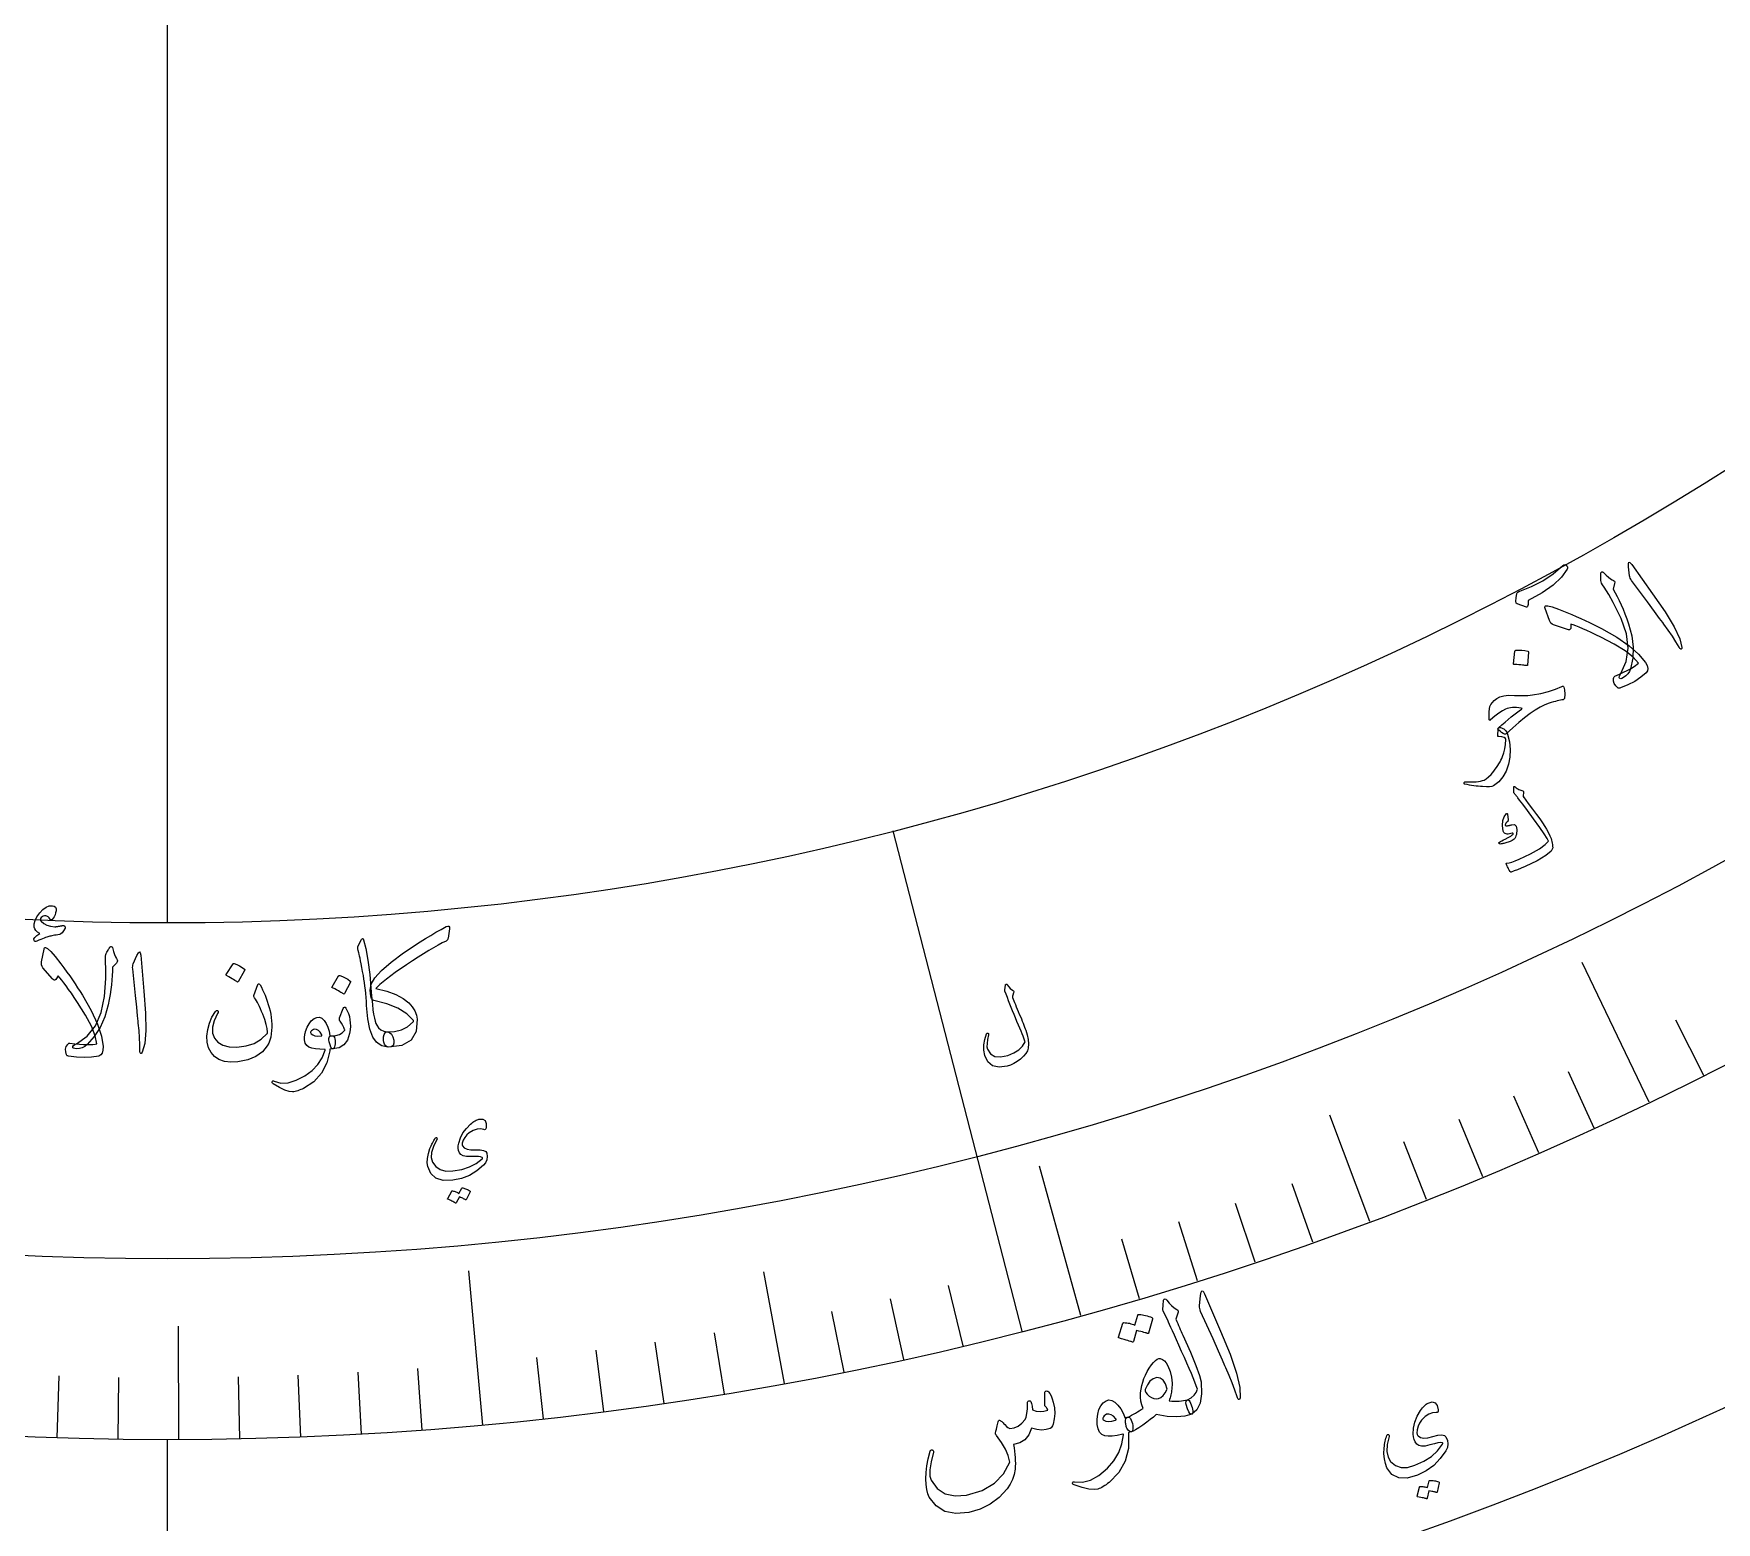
# Model space of a CAD drawing. Header units: millimetres. Extents: x -88 to 88, y -88 to 103.
# Drawn here: x -2.74 to 31.66, y -71.65 to -41.23 of the extents above; entities that cross this region are included whole.
import ezdxf

# ---------------------------------------------------------------- set-up
doc = ezdxf.new("R2010")
doc.units = ezdxf.units.MM
for name, color, linetype in [('CUT_OUTER', 1, 'Continuous'), ('ENGRAVE', 7, 'Continuous'), ('ENGRAVE_FINE', 8, 'Continuous'), ('TEXT', 5, 'Continuous')]:
    doc.layers.add(name, color=color, linetype=linetype)

msp = doc.modelspace()

# ---------------------------------------------------------------- linework, layer by layer
at = {"layer": 'CUT_OUTER'}
msp.add_arc((0, -0.0002), 87.9998, 179.223718, 0.304605, dxfattribs=at)
at = {"layer": 'ENGRAVE'}
for points in [[(0, -59.4), (0, 59.4)], [(17.4694, -67.7438), (14.8325, -57.5183)], [(30.2892, -63.0632), (28.9176, -60.2075)], [(24.5794, -65.5), (23.7632, -63.3249)], [(18.6708, -67.4226), (17.8253, -64.3695)], [(6.4491, -69.6621), (6.1571, -66.5076)], [(12.6109, -68.814), (12.1922, -66.5289)], [(0.2355, -69.9596), (0.2277, -67.6364)], [(0, -79.64), (0, -69.96)]]:
    msp.add_lwpolyline(points, dxfattribs=at)
for radius in [86.24, 86.24, 83.93, 79.64, 79.64, 76.252, 69.96, 69.96, 66.264, 59.4, 59.4]:
    msp.add_circle((0, 0), radius, dxfattribs=at)
at = {"layer": 'ENGRAVE_FINE'}
for points in [[(31.4033, -62.5159), (30.8345, -61.3835)], [(29.1654, -63.5907), (28.6371, -62.4389)], [(28.0322, -64.0984), (27.5244, -62.9373)], [(26.8898, -64.5859), (26.4028, -63.416)], [(25.7388, -65.0532), (25.2726, -63.8749)], [(23.4121, -65.9263), (22.9881, -64.7321)], [(22.2372, -66.3318), (21.8344, -65.1303)], [(21.0551, -66.7164), (20.6737, -65.508)], [(19.8662, -67.0801), (19.5063, -65.865)], [(16.2623, -68.0437), (15.9677, -66.8112)], [(13.8327, -68.5789), (13.5821, -67.3367)], [(15.0499, -68.322), (14.7773, -67.0845)], [(10.1556, -69.219), (9.9717, -67.9652)], [(11.3851, -69.0274), (11.1789, -67.7771)], [(7.6872, -69.5364), (7.548, -68.2769)], [(8.9229, -69.3886), (8.7612, -68.1318)], [(-2.2531, -69.9237), (-2.2123, -68.6572)], [(-1.009, -69.9527), (-0.9907, -68.6857)], [(1.4799, -69.9443), (1.4531, -68.6774)], [(2.7239, -69.907), (2.6746, -68.6407)], [(3.967, -69.8474), (3.8952, -68.5823)], [(5.2089, -69.7658), (5.1145, -68.5021)]]:
    msp.add_lwpolyline(points, dxfattribs=at)
at = {"layer": 'TEXT'}
for points in [[(28.5219, -52.0961), (28.5415, -52.0826), (28.5608, -52.0773), (28.5797, -52.0803), (28.5982, -52.0916), (28.6128, -52.1081), (28.6198, -52.1265), (28.6194, -52.147), (28.6113, -52.1694), (28.4967, -52.3346), (28.3254, -52.4972), (28.0974, -52.6565), (27.8125, -52.8119), (27.8135, -52.8417), (27.8131, -52.8689), (27.8113, -52.8934), (27.8081, -52.9153), (27.8037, -52.9311), (27.7971, -52.9413), (27.7885, -52.9458), (27.7777, -52.9447), (27.5909, -52.881), (27.5707, -52.863), (27.5625, -52.8219), (27.5662, -52.7577), (27.5818, -52.6705), (27.5897, -52.6538), (27.6028, -52.6393), (27.6212, -52.6271), (27.6449, -52.6172), (27.8851, -52.5238), (28.1116, -52.4057), (28.3239, -52.2631), (28.5219, -52.0961)], [(29.9047, -54.2033), (29.8824, -54.2604), (29.8513, -54.3101), (29.8113, -54.3523), (29.7624, -54.3869), (29.7315, -54.4017), (29.7074, -54.4085), (29.6901, -54.4073), (29.6796, -54.3982), (29.6755, -54.3813), (29.6789, -54.3595), (29.6899, -54.3327), (29.7085, -54.3009), (29.8202, -54.0548), (29.858, -53.7854), (29.8221, -53.493), (29.7131, -53.1778), (29.6358, -53.0112), (29.5519, -52.8487), (29.4615, -52.6903), (29.3645, -52.536), (29.3364, -52.4913), (29.3164, -52.4545), (29.3046, -52.4254), (29.3009, -52.4043), (29.301, -52.3735), (29.3009, -52.3462), (29.3007, -52.3224), (29.3003, -52.3021), (29.3, -52.2852), (29.2999, -52.2716), (29.3, -52.2613), (29.3002, -52.2543), (29.3028, -52.2441), (29.3067, -52.2362), (29.3118, -52.2305), (29.3182, -52.2271), (29.3279, -52.2258), (29.3362, -52.2265), (29.3431, -52.2292), (29.3487, -52.234), (29.4063, -52.292), (29.4565, -52.3366), (29.4992, -52.368), (29.5344, -52.386), (29.5604, -52.3983), (29.5768, -52.4151), (29.5836, -52.4365), (29.5808, -52.4624), (29.552, -52.5779), (29.5948, -52.6513), (29.6366, -52.7291), (29.6771, -52.8111), (29.7164, -52.8975), (29.7548, -52.9882), (29.7925, -53.0833), (29.8295, -53.183), (29.8657, -53.2871), (29.9308, -53.5309), (29.9592, -53.7649), (29.9505, -53.9891), (29.9047, -54.2033)], [(29.8651, -52.1191), (29.8618, -52.0575), (29.8716, -52.0295), (29.8944, -52.0353), (29.9303, -52.0748), (30.3529, -52.6742), (30.6119, -53.0422), (30.7988, -53.3478), (30.9131, -53.5911), (30.9545, -53.7724), (30.9531, -53.7899), (30.9494, -53.8011), (30.9432, -53.8059), (30.9348, -53.8044), (30.9258, -53.7994), (30.9169, -53.7914), (30.908, -53.7804), (30.8991, -53.7664), (30.8348, -53.6545), (30.7613, -53.5388), (30.6789, -53.4192), (30.5874, -53.2958), (30.5642, -53.2632), (30.5004, -53.1756), (30.3963, -53.033), (30.2518, -52.8354), (29.9278, -52.3992), (29.9123, -52.375), (29.9005, -52.3513), (29.8923, -52.3281), (29.8877, -52.3054)], [(29.5857, -54.3577), (29.6805, -54.3162), (29.7654, -54.2769), (29.8404, -54.2397), (29.9054, -54.2046), (29.9607, -54.1718), (30.0067, -54.1413), (30.0432, -54.1133), (30.0704, -54.0877), (29.9595, -53.9656), (29.7938, -53.8372), (29.5737, -53.7021), (29.2996, -53.5597), (29.1953, -53.5091), (29.0989, -53.4633), (29.0104, -53.4223), (28.9296, -53.3861), (28.8567, -53.3549), (28.7917, -53.3289), (28.7347, -53.3082), (28.6855, -53.2926), (28.6834, -53.3817), (28.6714, -53.3988), (28.656, -53.4083), (28.6375, -53.4102), (28.6157, -53.4046), (28.3335, -53.3052), (28.3047, -53.2907), (28.2808, -53.2715), (28.2619, -53.2476), (28.248, -53.219), (28.1623, -52.9708), (28.1571, -52.9529), (28.156, -52.9388), (28.1589, -52.9283), (28.1658, -52.9217), (28.213, -52.9183), (28.3021, -52.9394), (28.4333, -52.9847), (28.6068, -53.054), (28.7036, -53.0944), (28.7981, -53.1349), (28.89, -53.1756), (28.9796, -53.2165), (29.0667, -53.2575), (29.1514, -53.2988), (29.2337, -53.3404), (29.3134, -53.3821), (29.6238, -53.561), (29.8771, -53.7355), (30.0729, -53.9065), (30.2106, -54.0743), (30.2452, -54.1406), (30.2598, -54.1979), (30.2544, -54.2464), (30.2288, -54.286), (30.117, -54.3801), (29.9914, -54.4635), (29.8522, -54.5361), (29.6993, -54.5979), (29.6849, -54.6029), (29.6723, -54.6049), (29.6614, -54.6038), (29.6523, -54.5997), (29.6059, -54.5547), (29.5753, -54.5067), (29.5606, -54.4555), (29.5616, -54.4013), (29.5652, -54.3835), (29.5704, -54.3703), (29.5772, -54.3617), (29.5857, -54.3577)], [(27.5447, -53.8443), (27.5463, -53.8393), (27.5498, -53.8349), (27.5554, -53.8313), (27.5629, -53.8283), (27.6243, -53.8232), (27.6851, -53.8241), (27.7455, -53.8312), (27.8053, -53.8444), (27.8121, -53.8475), (27.8167, -53.8519), (27.8189, -53.8575), (27.8189, -53.8642), (27.7996, -54.1289), (27.7975, -54.1361), (27.7922, -54.1403), (27.7837, -54.1415), (27.772, -54.1397), (27.7619, -54.1382), (27.7462, -54.1362), (27.7249, -54.1338), (27.6979, -54.1308), (27.665, -54.1275), (27.6259, -54.1241), (27.5804, -54.1205), (27.5288, -54.1167), (27.5215, -54.1154), (27.5169, -54.1128), (27.5148, -54.1088), (27.5154, -54.1034)], [(28.5441, -54.579), (28.55, -54.6076), (28.5548, -54.6365), (28.5584, -54.6655), (28.5608, -54.6947), (28.5618, -54.7241), (28.561, -54.7534), (28.5587, -54.7828), (28.5546, -54.8123), (28.552, -54.8218), (28.5465, -54.8291), (28.5381, -54.8341), (28.5268, -54.8368), (28.5019, -54.8411), (28.4738, -54.8467), (28.4425, -54.8535), (28.4081, -54.8615), (28.3707, -54.871), (28.3304, -54.8823), (28.2873, -54.8955), (28.2414, -54.9106), (28.1533, -54.9441), (28.0593, -54.9905), (27.9594, -55.0497), (27.8536, -55.1217), (27.7416, -55.2063), (27.6229, -55.3035), (27.4975, -55.4131), (27.3652, -55.5353), (27.3516, -55.5434), (27.3313, -55.5412), (27.3042, -55.5286), (27.2704, -55.5055), (27.2394, -55.4807), (27.2169, -55.4612), (27.2029, -55.4471), (27.1974, -55.4384), (27.1975, -55.4309), (27.1989, -55.4244), (27.2016, -55.419), (27.2056, -55.4145), (27.276, -55.3528), (27.343, -55.2949), (27.4065, -55.2408), (27.4668, -55.1906), (27.5238, -55.1446), (27.5779, -55.1031), (27.629, -55.0662), (27.6771, -55.0337), (27.6863, -55.0262), (27.6884, -55.0197), (27.6836, -55.0142), (27.6717, -55.0098), (27.6236, -55.0026), (27.5778, -54.9981), (27.5346, -54.9964), (27.4937, -54.9973), (27.4551, -55.0011), (27.4186, -55.0078), (27.3842, -55.0173), (27.3518, -55.0298), (27.2865, -55.064), (27.2133, -55.1125), (27.1321, -55.1752), (27.0428, -55.252), (27.04, -55.2558), (27.0368, -55.2582), (27.0333, -55.2591), (27.0294, -55.2585), (27.0259, -55.2567), (27.0231, -55.2541), (27.0213, -55.2507), (27.0202, -55.2464), (27.0146, -55.1579), (27.0148, -55.0831), (27.0208, -55.0221), (27.0327, -54.9747), (27.053, -54.9353), (27.0829, -54.8952), (27.1223, -54.8545), (27.1713, -54.8132), (27.2343, -54.778), (27.3157, -54.7556), (27.4155, -54.7459), (27.5338, -54.7488), (27.6217, -54.7532), (27.7124, -54.7531), (27.8059, -54.7484), (27.9023, -54.7393), (28.075, -54.7111), (28.2324, -54.673), (28.3745, -54.6252), (28.5012, -54.5678), (28.5178, -54.5612), (28.5305, -54.5609), (28.5392, -54.5668), (28.5441, -54.579)], [(27.1988, -55.4344), (27.2028, -55.4198), (27.212, -55.4105), (27.2263, -55.4066), (27.2458, -55.408), (27.2706, -55.4139), (27.2941, -55.4233), (27.3165, -55.4361), (27.3377, -55.4525), (27.3563, -55.4705), (27.3719, -55.4913), (27.3847, -55.5147), (27.3946, -55.5407), (27.4322, -55.701), (27.4482, -55.8573), (27.4427, -56.0097), (27.4155, -56.158), (27.3675, -56.2952), (27.2997, -56.414), (27.2121, -56.5144), (27.1049, -56.5962), (27.0734, -56.6082), (27.0255, -56.6152), (26.9614, -56.6171), (26.881, -56.6138), (26.8376, -56.6107), (26.7936, -56.6066), (26.7492, -56.6014), (26.7044, -56.5952), (26.6592, -56.5883), (26.6139, -56.581), (26.5685, -56.5733), (26.5229, -56.5653), (26.5136, -56.5624), (26.5073, -56.557), (26.5039, -56.5489), (26.5035, -56.5382), (26.5059, -56.5278), (26.5111, -56.5206), (26.5191, -56.5167), (26.5298, -56.5159), (26.5911, -56.5182), (26.6485, -56.5186), (26.7019, -56.517), (26.7513, -56.5137), (26.7971, -56.5083), (26.8395, -56.5007), (26.8786, -56.491), (26.9144, -56.4791), (26.956, -56.4549), (27.0028, -56.4163), (27.0548, -56.363), (27.1119, -56.2953), (27.1414, -56.2576), (27.1689, -56.2202), (27.1944, -56.1831), (27.218, -56.1463), (27.2395, -56.1097), (27.2589, -56.0731), (27.2761, -56.0364), (27.2912, -55.9997), (27.3176, -55.9226), (27.3378, -55.8393), (27.352, -55.7498), (27.3601, -55.6541), (27.3515, -55.6286), (27.324, -55.6096), (27.2774, -55.5969), (27.2119, -55.5906), (27.2032, -55.5895), (27.1972, -55.5862), (27.194, -55.5808), (27.1934, -55.5732)], [(27.549, -56.6214), (27.5682, -56.6357), (27.5873, -56.6489), (27.6064, -56.6608), (27.6255, -56.6714), (27.6446, -56.6809), (27.6639, -56.6889), (27.6834, -56.6957), (27.703, -56.7011), (27.7116, -56.7053), (27.7172, -56.7124), (27.7199, -56.7223), (27.7196, -56.735), (27.7141, -56.804), (27.7138, -56.8113), (27.714, -56.8173), (27.7147, -56.822), (27.7157, -56.8253), (27.8154, -56.956), (27.9046, -57.0745), (27.9833, -57.1808), (28.0515, -57.2749), (28.109, -57.3569), (28.1556, -57.4267), (28.1913, -57.4842), (28.216, -57.5296), (28.2589, -57.617), (28.2709, -57.6455), (28.2817, -57.6747), (28.2911, -57.7047), (28.2993, -57.7355), (28.306, -57.7671), (28.3113, -57.7996), (28.315, -57.833), (28.3172, -57.8673), (28.2838, -57.9359), (28.1786, -58.0227), (28.0013, -58.1271), (27.7517, -58.2484), (27.6721, -58.283), (27.5975, -58.3128), (27.5279, -58.338), (27.4634, -58.3586), (27.4567, -58.3588), (27.4511, -58.3572), (27.4466, -58.3537), (27.4431, -58.3484), (27.4285, -58.3216), (27.4154, -58.2971), (27.4038, -58.275), (27.3938, -58.2552), (27.3851, -58.2374), (27.3777, -58.2216), (27.3716, -58.2076), (27.3668, -58.1954), (27.3644, -58.1884), (27.3651, -58.1836), (27.3686, -58.1809), (27.3751, -58.1805), (27.4232, -58.1733), (27.4819, -58.157), (27.5512, -58.1316), (27.6309, -58.0969), (27.8651, -57.9847), (28.0427, -57.8854), (28.1638, -57.7994), (28.2286, -57.727), (28.2019, -57.6727), (28.1426, -57.5794), (28.0507, -57.4469), (27.9264, -57.2753), (27.8007, -57.104), (27.7051, -56.9747), (27.6396, -56.8874), (27.6041, -56.8421), (27.594, -56.8299), (27.5845, -56.8184), (27.5757, -56.8078), (27.5675, -56.798), (27.5601, -56.789), (27.5534, -56.7811), (27.5474, -56.7742), (27.5422, -56.7683), (27.532, -56.7549), (27.5246, -56.7409), (27.5203, -56.7263), (27.5189, -56.7112), (27.5192, -56.627), (27.5197, -56.6211), (27.5212, -56.6167), (27.5237, -56.6137), (27.5272, -56.6121), (27.5325, -56.6125), (27.5379, -56.6141), (27.5434, -56.6171), (27.549, -56.6214)], [(27.3745, -57.1646), (27.378, -57.1634), (27.3815, -57.1634), (27.385, -57.1645), (27.3885, -57.1667), (27.3905, -57.1692), (27.3922, -57.1721), (27.3935, -57.1754), (27.3945, -57.1792), (27.4028, -57.292), (27.4028, -57.3038), (27.4016, -57.3135), (27.3991, -57.3211), (27.3953, -57.3265), (27.376, -57.3435), (27.361, -57.361), (27.3503, -57.3789), (27.3439, -57.3972), (27.3446, -57.4049), (27.3512, -57.4102), (27.3639, -57.4133), (27.3825, -57.414), (27.3941, -57.4127), (27.4059, -57.4111), (27.418, -57.4091), (27.4303, -57.4066), (27.4429, -57.4038), (27.456, -57.4004), (27.4695, -57.3965), (27.4835, -57.3922), (27.5376, -57.3895), (27.5707, -57.4214), (27.5827, -57.488), (27.5734, -57.5893), (27.5652, -57.622), (27.555, -57.6493), (27.5427, -57.6713), (27.5285, -57.6878), (27.5106, -57.7015), (27.4839, -57.7163), (27.4484, -57.7322), (27.4042, -57.7492), (27.3814, -57.7574), (27.3593, -57.7644), (27.3381, -57.7702), (27.3177, -57.7748), (27.2982, -57.7785), (27.2799, -57.7816), (27.2627, -57.7843), (27.2466, -57.7864), (27.2357, -57.7856), (27.2269, -57.783), (27.2203, -57.7786), (27.2159, -57.7723), (27.2137, -57.7647), (27.2146, -57.758), (27.2188, -57.7524), (27.2261, -57.7477), (27.2503, -57.7342), (27.2779, -57.7194), (27.3089, -57.7032), (27.3434, -57.6857), (27.4077, -57.6528), (27.4567, -57.6247), (27.4904, -57.6013), (27.5089, -57.5827), (27.5108, -57.5792), (27.511, -57.5756), (27.5096, -57.572), (27.5065, -57.5684), (27.5037, -57.5666), (27.4997, -57.5656), (27.4944, -57.5655), (27.488, -57.5663), (27.4302, -57.5784), (27.4056, -57.5824), (27.3833, -57.5831), (27.3632, -57.5806), (27.3454, -57.5747), (27.3285, -57.566), (27.3157, -57.5547), (27.3069, -57.541), (27.3021, -57.5249), (27.2864, -57.4081), (27.2932, -57.3091), (27.3226, -57.2279), (27.3745, -57.1646)], [(-2.2002, -59.6353), (-2.2381, -59.6412), (-2.2733, -59.6468), (-2.3058, -59.6521), (-2.3356, -59.657), (-2.3625, -59.662), (-2.3863, -59.667), (-2.407, -59.6721), (-2.4247, -59.6774), (-2.4427, -59.6834), (-2.4644, -59.691), (-2.4898, -59.7001), (-2.5188, -59.7107), (-2.5516, -59.7231), (-2.5881, -59.7372), (-2.6283, -59.7533), (-2.6723, -59.7712), (-2.6901, -59.7764), (-2.7051, -59.7757), (-2.7173, -59.7692), (-2.7268, -59.7568), (-2.7314, -59.7273), (-2.713, -59.694), (-2.6717, -59.6569), (-2.6074, -59.6159), (-2.6539, -59.5859), (-2.6886, -59.5542), (-2.7116, -59.5207), (-2.723, -59.4855), (-2.7226, -59.42), (-2.7039, -59.3498), (-2.667, -59.2749), (-2.612, -59.1951), (-2.5477, -59.1242), (-2.4827, -59.0761), (-2.417, -59.0507), (-2.3504, -59.0479), (-2.3138, -59.0591), (-2.2894, -59.0802), (-2.2771, -59.1112), (-2.2771, -59.1522), (-2.2852, -59.1963), (-2.2976, -59.2364), (-2.3141, -59.2727), (-2.3348, -59.3051), (-2.3551, -59.3276), (-2.3735, -59.3371), (-2.3899, -59.3337), (-2.4043, -59.3172), (-2.4206, -59.2929), (-2.44, -59.2748), (-2.4625, -59.2628), (-2.4882, -59.2571), (-2.5153, -59.2559), (-2.5394, -59.2609), (-2.5606, -59.2719), (-2.5788, -59.289), (-2.5924, -59.31), (-2.5971, -59.33), (-2.5927, -59.3488), (-2.5792, -59.3666), (-2.5278, -59.4096), (-2.4642, -59.4423), (-2.3887, -59.4646), (-2.3011, -59.4764), (-2.2934, -59.4764), (-2.2848, -59.4759), (-2.2753, -59.4749), (-2.2649, -59.4733), (-2.2536, -59.4714), (-2.2413, -59.4694), (-2.2282, -59.4672), (-2.2141, -59.4648), (-2.1989, -59.4625), (-2.1851, -59.4603), (-2.1727, -59.4582), (-2.1618, -59.4563), (-2.1522, -59.4547), (-2.1437, -59.4536), (-2.1363, -59.453), (-2.13, -59.453), (-2.1182, -59.4547), (-2.1086, -59.459), (-2.1012, -59.4657), (-2.0962, -59.4751), (-2.093, -59.4839), (-2.0917, -59.4924), (-2.0922, -59.5004), (-2.0944, -59.5079), (-2.1243, -59.5609), (-2.1519, -59.5998), (-2.1772, -59.6246), (-2.2002, -59.6353)], [(4.2569, -60.7401), (4.4815, -60.7969), (4.6689, -60.8645), (4.819, -60.943), (4.9317, -61.0329), (5.0023, -61.115), (5.0548, -61.1978), (5.0891, -61.2813), (5.1053, -61.3656), (5.0863, -61.6186), (4.9808, -61.7982), (4.7884, -61.904), (4.5096, -61.9352), (4.4893, -61.9315), (4.4708, -61.9201), (4.4539, -61.9012), (4.4388, -61.8746), (4.4242, -61.8362), (4.4161, -61.7993), (4.4145, -61.7637), (4.4194, -61.7296), (4.433, -61.6808), (4.4488, -61.6468), (4.4667, -61.6275), (4.4868, -61.6231), (4.6415, -61.6208), (4.782, -61.5867), (4.9083, -61.5209), (5.0202, -61.4234), (5.0269, -61.4156), (5.0302, -61.4084), (5.0303, -61.4019), (5.027, -61.396), (4.8898, -61.2575), (4.7096, -61.1431), (4.4865, -61.0523), (4.2206, -60.9846), (4.1924, -60.9714), (4.1709, -60.9425), (4.1562, -60.8977), (4.1482, -60.8372), (4.1463, -60.7834), (4.1486, -60.7349), (4.1549, -60.6917), (4.1652, -60.6538), (4.2392, -60.5221), (4.3744, -60.3716), (4.5702, -60.202), (4.8259, -60.0128), (4.9401, -59.9348), (5.0527, -59.8599), (5.1636, -59.788), (5.273, -59.7193), (5.3807, -59.6537), (5.4869, -59.5911), (5.5915, -59.5317), (5.6947, -59.4755), (5.7281, -59.464), (5.7506, -59.4671), (5.7621, -59.4847), (5.7627, -59.5168), (5.7374, -59.7079), (5.733, -59.7276), (5.7248, -59.7443), (5.7126, -59.758), (5.6964, -59.7687), (5.6166, -59.8089), (5.5306, -59.855), (5.4384, -59.9069), (5.34, -59.9647), (5.2356, -60.0284), (5.1252, -60.0982), (5.0089, -60.1741), (4.8866, -60.2561), (4.6578, -60.4136), (4.4763, -60.5465), (4.3425, -60.6552), (4.2569, -60.7401)], [(4.4898, -61.6229), (4.538, -61.6376), (4.5768, -61.6718), (4.6061, -61.7253), (4.626, -61.7981), (4.6297, -61.8597), (4.612, -61.903), (4.573, -61.9282), (4.5126, -61.935), (4.4443, -61.9272), (4.3817, -61.9085), (4.3248, -61.8789), (4.2736, -61.8384), (4.1959, -61.733), (4.1361, -61.5722), (4.0941, -61.356), (4.0699, -61.0845), (4.0653, -61.002), (4.0597, -60.9212), (4.0532, -60.8422), (4.0456, -60.765), (4.0371, -60.6896), (4.0276, -60.6164), (4.0172, -60.5453), (4.0058, -60.4763), (3.99, -60.3889), (3.9753, -60.3096), (3.9617, -60.2384), (3.9493, -60.1754), (3.9379, -60.1209), (3.9277, -60.0752), (3.9186, -60.0385), (3.9107, -60.0106), (3.8973, -59.9641), (3.8899, -59.9269), (3.8887, -59.8989), (3.8935, -59.8803), (3.9685, -59.738), (3.9797, -59.7231), (3.9898, -59.7187), (3.9987, -59.7248), (4.0066, -59.7414), (4.0544, -59.9191), (4.0967, -60.1573), (4.1334, -60.456), (4.1644, -60.8152), (4.1758, -60.948), (4.188, -61.0671), (4.2009, -61.1726), (4.2146, -61.2644), (4.229, -61.3423), (4.2441, -61.4061), (4.26, -61.4559), (4.2766, -61.4916), (4.3143, -61.543), (4.3624, -61.582), (4.4209, -61.6086), (4.4898, -61.6229)], [(-1.997, -61.8553), (-1.8942, -61.8676), (-1.8011, -61.8766), (-1.7176, -61.8825), (-1.6438, -61.8851), (-1.5795, -61.8848), (-1.5244, -61.8818), (-1.4787, -61.8761), (-1.4424, -61.8678), (-1.4762, -61.7063), (-1.5541, -61.5117), (-1.6756, -61.2838), (-1.8399, -61.0223), (-1.9042, -60.9259), (-1.9641, -60.8376), (-2.0198, -60.7574), (-2.0711, -60.6853), (-2.1182, -60.6215), (-2.1611, -60.5662), (-2.1998, -60.5194), (-2.2343, -60.4812), (-2.2812, -60.557), (-2.3003, -60.5656), (-2.3183, -60.566), (-2.3352, -60.5583), (-2.3512, -60.5424), (-2.5443, -60.3138), (-2.5618, -60.2868), (-2.5726, -60.2581), (-2.5768, -60.2279), (-2.5744, -60.1962), (-2.5226, -59.9388), (-2.5181, -59.9207), (-2.5119, -59.9079), (-2.5041, -59.9004), (-2.4948, -59.8982), (-2.4524, -59.9192), (-2.3862, -59.9824), (-2.296, -60.0879), (-2.1814, -60.2355), (-2.1183, -60.3193), (-2.0574, -60.4021), (-1.9987, -60.4837), (-1.9421, -60.5643), (-1.8878, -60.6439), (-1.8356, -60.7223), (-1.7857, -60.7998), (-1.738, -60.8762), (-1.5609, -61.1875), (-1.4308, -61.4663), (-1.3484, -61.7128), (-1.3147, -61.9273), (-1.3183, -62.0019), (-1.3347, -62.0588), (-1.364, -62.0978), (-1.4061, -62.119), (-1.5501, -62.1436), (-1.7006, -62.1519), (-1.8575, -62.1441), (-2.0206, -62.12), (-2.0356, -62.1171), (-2.0475, -62.1124), (-2.0563, -62.106), (-2.0621, -62.0977), (-2.0794, -62.0355), (-2.0814, -61.9786), (-2.0682, -61.927), (-2.0398, -61.8808), (-2.0278, -61.8672), (-2.0166, -61.8584), (-2.0063, -61.8545), (-1.997, -61.8553)], [(-1.6438, -61.8836), (-1.6919, -61.9216), (-1.7439, -61.9487), (-1.7997, -61.9648), (-1.8594, -61.97), (-1.8935, -61.9671), (-1.9178, -61.9607), (-1.9321, -61.951), (-1.9366, -61.9378), (-1.9315, -61.9212), (-1.9175, -61.9041), (-1.8944, -61.8865), (-1.8624, -61.8685), (-1.6415, -61.7128), (-1.4725, -61.4996), (-1.3555, -61.2293), (-1.2899, -60.9022), (-1.2723, -60.7194), (-1.2624, -60.5368), (-1.2602, -60.3545), (-1.2657, -60.1723), (-1.2674, -60.1195), (-1.2659, -60.0776), (-1.2614, -60.0466), (-1.2539, -60.0265), (-1.2383, -60), (-1.2245, -59.9764), (-1.2127, -59.9558), (-1.2027, -59.9381), (-1.1944, -59.9233), (-1.1876, -59.9115), (-1.1824, -59.9027), (-1.1786, -59.8968), (-1.1712, -59.8893), (-1.1639, -59.8844), (-1.1566, -59.8822), (-1.1493, -59.8825), (-1.1403, -59.8862), (-1.1335, -59.891), (-1.1289, -59.8968), (-1.1265, -59.9038), (-1.1062, -59.983), (-1.0855, -60.0469), (-1.0646, -60.0955), (-1.0433, -60.1289), (-1.0271, -60.1526), (-1.0215, -60.1755), (-1.0264, -60.1974), (-1.0419, -60.2183), (-1.1252, -60.3033), (-1.1255, -60.3883), (-1.1288, -60.4765), (-1.1354, -60.5678), (-1.1452, -60.6621), (-1.158, -60.7598), (-1.1736, -60.861), (-1.1922, -60.9656), (-1.2136, -61.0737), (-1.2809, -61.317), (-1.3749, -61.5332), (-1.4958, -61.7221), (-1.6438, -61.8836)], [(-0.623, -60.0661), (-0.5946, -60.0113), (-0.5721, -59.9921), (-0.5553, -60.0087), (-0.5444, -60.0609), (-0.4832, -60.7917), (-0.4462, -61.2403), (-0.4396, -61.5984), (-0.4642, -61.8661), (-0.5202, -62.0434), (-0.5303, -62.0578), (-0.5392, -62.0655), (-0.5469, -62.0666), (-0.5535, -62.061), (-0.5587, -62.0521), (-0.5623, -62.0408), (-0.5644, -62.0268), (-0.565, -62.0102), (-0.5639, -61.8811), (-0.5686, -61.7441), (-0.5792, -61.5993), (-0.5956, -61.4465), (-0.5991, -61.4066), (-0.6098, -61.2988), (-0.6275, -61.1232), (-0.6521, -60.8796), (-0.7106, -60.3394), (-0.7118, -60.3107), (-0.71, -60.2843), (-0.7053, -60.2601), (-0.6978, -60.2382)], [(1.3398, -60.2333), (1.3433, -60.2295), (1.3484, -60.2272), (1.355, -60.2263), (1.363, -60.2268), (1.4203, -60.249), (1.4744, -60.2764), (1.5255, -60.309), (1.5735, -60.3469), (1.5782, -60.3528), (1.5803, -60.3587), (1.58, -60.3646), (1.577, -60.3707), (1.4449, -60.6006), (1.4399, -60.6061), (1.4333, -60.6076), (1.4252, -60.605), (1.4155, -60.5983), (1.4071, -60.5925), (1.3938, -60.5839), (1.3758, -60.5724), (1.3529, -60.558), (1.3248, -60.5407), (1.2912, -60.5206), (1.252, -60.4975), (1.2073, -60.4716), (1.2014, -60.4673), (1.1983, -60.4629), (1.1982, -60.4584), (1.2011, -60.4539)], [(3.4972, -60.481), (3.5006, -60.4771), (3.5056, -60.4746), (3.5122, -60.4734), (3.5203, -60.4737), (3.5786, -60.4938), (3.634, -60.5192), (3.6865, -60.55), (3.736, -60.5862), (3.7409, -60.5919), (3.7433, -60.5977), (3.7431, -60.6037), (3.7404, -60.6098), (3.6158, -60.8443), (3.6109, -60.85), (3.6044, -60.8517), (3.5961, -60.8494), (3.5861, -60.8431), (3.5775, -60.8376), (3.5639, -60.8294), (3.5453, -60.8186), (3.5218, -60.805), (3.493, -60.7888), (3.4585, -60.7698), (3.4183, -60.7482), (3.3725, -60.7239), (3.3663, -60.7198), (3.3631, -60.7155), (3.3629, -60.711), (3.3656, -60.7064)], [(1.8936, -60.6658), (1.9198, -60.7153), (1.9454, -60.767), (1.9704, -60.821), (1.9947, -60.8772), (2.0181, -60.9361), (2.0401, -60.998), (2.0608, -61.0629), (2.0801, -61.1309), (2.0971, -61.1986), (2.1107, -61.2659), (2.121, -61.3327), (2.128, -61.3991), (2.1316, -61.4653), (2.1318, -61.5313), (2.1287, -61.5973), (2.1222, -61.6633), (2.11, -61.7327), (2.0923, -61.797), (2.0692, -61.8563), (2.0406, -61.9106), (1.9411, -62.0351), (1.8075, -62.1318), (1.6401, -62.2003), (1.4387, -62.2405), (1.2925, -62.2473), (1.164, -62.2306), (1.0532, -62.1907), (0.9603, -62.1275), (0.8901, -62.0455), (0.8412, -61.9489), (0.8136, -61.8379), (0.8073, -61.7124), (0.8226, -61.5792), (0.8568, -61.4509), (0.9098, -61.3275), (0.9817, -61.209), (0.9932, -61.1954), (1.0043, -61.1878), (1.0153, -61.1861), (1.0259, -61.1904), (1.0359, -61.1996), (1.0389, -61.2126), (1.0349, -61.2294), (1.0239, -61.2501), (0.9528, -61.399), (0.9183, -61.5327), (0.9208, -61.6514), (0.9605, -61.7549), (1.0317, -61.8372), (1.1315, -61.8951), (1.2598, -61.9284), (1.4167, -61.9369), (1.6055, -61.9139), (1.7726, -61.8599), (1.918, -61.7753), (2.0413, -61.66), (2.0438, -61.656), (2.0455, -61.6502), (2.0463, -61.6425), (2.0464, -61.633), (2.0396, -61.5585), (2.0209, -61.4721), (1.9903, -61.3737), (1.9479, -61.2635), (1.9243, -61.208), (1.9015, -61.1564), (1.8797, -61.1087), (1.8587, -61.0649), (1.8384, -61.0252), (1.8187, -60.9897), (1.7995, -60.9585), (1.7808, -60.9316), (1.7719, -60.9175), (1.7667, -60.9044), (1.7652, -60.8923), (1.7675, -60.8813), (1.8493, -60.6582), (1.8571, -60.6451), (1.8671, -60.642), (1.8793, -60.6489), (1.8936, -60.6658)], [(17.1286, -60.6717), (17.1302, -60.6649), (17.1332, -60.6596), (17.1377, -60.6556), (17.1436, -60.653), (17.15, -60.6524), (17.1561, -60.6541), (17.1618, -60.6583), (17.1672, -60.6649), (17.1972, -60.7038), (17.2266, -60.7364), (17.2555, -60.7627), (17.2839, -60.7826), (17.2928, -60.7901), (17.2976, -60.8004), (17.2984, -60.8133), (17.2951, -60.829), (17.2924, -60.8369), (17.2898, -60.8444), (17.2874, -60.8517), (17.2852, -60.8587), (17.2831, -60.8652), (17.2811, -60.8712), (17.2792, -60.8766), (17.2774, -60.8815), (17.2746, -60.8903), (17.2735, -60.9002), (17.2743, -60.9111), (17.2769, -60.923), (17.2886, -60.9554), (17.3017, -60.9906), (17.3165, -61.0285), (17.3327, -61.0693), (17.3505, -61.1129), (17.3695, -61.1593), (17.3899, -61.2086), (17.4117, -61.2607), (17.4342, -61.3124), (17.4549, -61.3612), (17.4739, -61.407), (17.4912, -61.4498), (17.5068, -61.4897), (17.521, -61.5268), (17.5338, -61.5611), (17.5452, -61.5925), (17.5747, -61.6867), (17.5926, -61.7789), (17.5987, -61.869), (17.593, -61.957), (17.5786, -62.0118), (17.548, -62.0673), (17.5012, -62.1235), (17.4381, -62.1803), (17.367, -62.2326), (17.2982, -62.2745), (17.2316, -62.3063), (17.1674, -62.3277), (16.9982, -62.3501), (16.8648, -62.3207), (16.7673, -62.2398), (16.7059, -62.1074), (16.6864, -62.0016), (16.6863, -61.893), (16.7052, -61.7815), (16.7432, -61.6671), (16.7466, -61.6601), (16.7508, -61.6552), (16.7558, -61.6525), (16.7616, -61.6518), (16.7682, -61.6524), (16.7736, -61.6542), (16.7777, -61.6571), (16.7806, -61.661), (16.7835, -61.6673), (16.785, -61.6737), (16.785, -61.6803), (16.7835, -61.687), (16.7629, -61.7846), (16.7524, -61.8658), (16.7521, -61.9306), (16.762, -61.979), (16.8218, -62.0729), (16.9106, -62.1256), (17.0284, -62.137), (17.175, -62.1071), (17.3008, -62.0571), (17.4018, -61.9939), (17.4781, -61.9176), (17.5295, -61.8283), (17.5186, -61.7953), (17.505, -61.757), (17.4887, -61.7135), (17.4697, -61.6645), (17.4479, -61.6102), (17.4232, -61.5504), (17.3955, -61.4852), (17.3649, -61.4144), (17.3342, -61.3411), (17.3043, -61.2689), (17.2753, -61.1977), (17.247, -61.1276), (17.2198, -61.0585), (17.1936, -60.9904), (17.1684, -60.9233), (17.1443, -60.8572), (17.1185, -60.7943), (17.1167, -60.7868), (17.1158, -60.7796), (17.1158, -60.7726), (17.1166, -60.7659)], [(3.5198, -61.3366), (3.5922, -61.1473), (3.6032, -61.1263), (3.6157, -61.1183), (3.6298, -61.1232), (3.6453, -61.1411), (3.6754, -61.1958), (3.6997, -61.2532), (3.7182, -61.3134), (3.731, -61.3763), (3.7378, -61.4425), (3.7385, -61.5121), (3.733, -61.5853), (3.7214, -61.6621), (3.6795, -61.7926), (3.6079, -61.8883), (3.5066, -61.949), (3.3756, -61.9745), (3.3599, -61.9659), (3.3428, -61.9383), (3.3243, -61.8917), (3.3045, -61.8261), (3.2979, -61.7909), (3.2973, -61.7616), (3.3026, -61.7384), (3.3139, -61.7212), (3.3232, -61.7143), (3.3342, -61.7096), (3.3468, -61.7071), (3.3611, -61.7067), (3.4437, -61.6995), (3.5147, -61.6787), (3.574, -61.6443), (3.6215, -61.5964), (3.6236, -61.5927), (3.624, -61.588), (3.623, -61.5823), (3.6203, -61.5756), (3.6061, -61.5342), (3.5863, -61.4925), (3.5609, -61.4503), (3.5298, -61.4077), (3.5196, -61.3914), (3.5145, -61.3742), (3.5146, -61.3559), (3.5198, -61.3366)], [(3.3173, -62.0105), (3.2597, -62.2593), (3.1515, -62.4706), (2.9923, -62.6442), (2.7822, -62.7798), (2.7525, -62.7938), (2.7231, -62.8066), (2.6941, -62.818), (2.6653, -62.8281), (2.6371, -62.8366), (2.6096, -62.8435), (2.5827, -62.8486), (2.5565, -62.852), (2.4907, -62.8455), (2.4026, -62.8156), (2.2925, -62.7621), (2.1604, -62.6849), (2.1461, -62.6737), (2.1376, -62.6626), (2.1347, -62.6517), (2.1376, -62.641), (2.1445, -62.6325), (2.1539, -62.6285), (2.1657, -62.6288), (2.1799, -62.6335), (2.3156, -62.6714), (2.4661, -62.6654), (2.6311, -62.6157), (2.8102, -62.5219), (2.9547, -62.4155), (3.0721, -62.2925), (3.1626, -62.1531), (3.2263, -61.9974), (3.2254, -61.992), (3.2235, -61.9879), (3.2205, -61.9848), (3.2165, -61.983), (3.1127, -61.9823), (3.0241, -61.9748), (2.9506, -61.9604), (2.8923, -61.9393), (2.8463, -61.9045), (2.8162, -61.8548), (2.8021, -61.7902), (2.8037, -61.7106), (2.8049, -61.7), (2.8065, -61.6893), (2.8084, -61.6783), (2.8107, -61.6671), (2.8133, -61.6555), (2.8163, -61.6433), (2.8197, -61.6306), (2.8234, -61.6172), (2.8545, -61.5306), (2.8937, -61.4581), (2.9409, -61.3997), (2.9961, -61.3554), (3.0535, -61.3298), (3.1072, -61.3275), (3.1573, -61.3485), (3.2037, -61.3927), (3.2456, -61.4554), (3.2789, -61.529), (3.3034, -61.6135), (3.3192, -61.7089), (3.3251, -61.7085), (3.3308, -61.7079), (3.3363, -61.7072), (3.3415, -61.7062), (3.3468, -61.7053), (3.3523, -61.7045), (3.358, -61.7039), (3.3639, -61.7035), (3.3843, -61.7067), (3.4007, -61.7187), (3.4131, -61.7395), (3.4215, -61.769), (3.4261, -61.8018), (3.4274, -61.8351), (3.4253, -61.869), (3.4199, -61.9034), (3.412, -61.9339), (3.4025, -61.9559), (3.3914, -61.9694), (3.3787, -61.9744), (3.3216, -61.9775), (3.3215, -61.9829), (3.3208, -61.9902), (3.3194, -61.9994), (3.3173, -62.0105)], [(3.156, -61.6847), (3.1219, -61.6318), (3.0856, -61.595), (3.0472, -61.5743), (3.0066, -61.5698), (2.9828, -61.5773), (2.9619, -61.5884), (2.9437, -61.603), (2.9283, -61.6213), (2.9235, -61.6309), (2.9233, -61.6409), (2.9275, -61.6516), (2.9363, -61.6627), (2.9684, -61.6882), (3.0139, -61.7045), (3.0729, -61.7114), (3.1453, -61.7091), (3.1527, -61.7072), (3.157, -61.7025), (3.1581, -61.695), (3.156, -61.6847)], [(6.4648, -63.6217), (6.3988, -63.6068), (6.3276, -63.613), (6.2509, -63.6405), (6.1688, -63.689), (6.1179, -63.7326), (6.0767, -63.7827), (6.0453, -63.8393), (6.0237, -63.9025), (6.0221, -63.9149), (6.0231, -63.9275), (6.0265, -63.9404), (6.0325, -63.9536), (6.068, -63.9929), (6.1238, -64.0197), (6.2, -64.0341), (6.2965, -64.0359), (6.3917, -64.0366), (6.462, -64.0479), (6.5073, -64.0699), (6.5277, -64.1027), (6.5369, -64.1746), (6.5292, -64.2403), (6.5044, -64.2998), (6.4626, -64.3529), (6.324, -64.4681), (6.1727, -64.5575), (6.0088, -64.621), (5.8324, -64.6585), (5.6364, -64.6624), (5.4858, -64.617), (5.3807, -64.5227), (5.321, -64.3796), (5.3116, -64.2991), (5.3161, -64.2105), (5.3343, -64.1138), (5.3663, -64.0089), (5.378, -63.9795), (5.3901, -63.9511), (5.4027, -63.9236), (5.4157, -63.8971), (5.4293, -63.8714), (5.4435, -63.8463), (5.4584, -63.822), (5.474, -63.7984), (5.4826, -63.7884), (5.4907, -63.784), (5.4982, -63.7851), (5.5053, -63.7917), (5.5096, -63.8003), (5.5113, -63.8091), (5.5102, -63.8182), (5.5064, -63.8275), (5.4362, -63.9656), (5.3979, -64.088), (5.3916, -64.1947), (5.4175, -64.2858), (5.4843, -64.3783), (5.5763, -64.4397), (5.6933, -64.4699), (5.8354, -64.4687), (6.0148, -64.4378), (6.1739, -64.3857), (6.3127, -64.3125), (6.431, -64.2183), (6.4379, -64.2106), (6.44, -64.2034), (6.4375, -64.1967), (6.4302, -64.1904), (6.4022, -64.1802), (6.3548, -64.174), (6.2879, -64.1715), (6.2016, -64.173), (6.1135, -64.1707), (6.0452, -64.1569), (5.9966, -64.1318), (5.9678, -64.0953), (5.9519, -64.0508), (5.9442, -64.0032), (5.9448, -63.9527), (5.9535, -63.8991), (5.988, -63.7922), (6.0402, -63.6919), (6.1099, -63.598), (6.1972, -63.5106), (6.2206, -63.4896), (6.2435, -63.4711), (6.2658, -63.4552), (6.2877, -63.4418), (6.3089, -63.4308), (6.3294, -63.4221), (6.3491, -63.4158), (6.3681, -63.4118), (6.4436, -63.4113), (6.4929, -63.4396), (6.5159, -63.4968), (6.5126, -63.5829), (6.5058, -63.6067), (6.4956, -63.6211), (6.4819, -63.6261), (6.4648, -63.6217)], [(6.0188, -64.817), (6.021, -64.8143), (6.0244, -64.8125), (6.0289, -64.8116), (6.0345, -64.8116), (6.0549, -64.817), (6.0748, -64.8233), (6.0941, -64.8303), (6.1129, -64.8382), (6.1313, -64.8469), (6.1494, -64.8567), (6.1672, -64.8674), (6.1847, -64.8793), (6.1882, -64.883), (6.19, -64.8872), (6.1901, -64.8918), (6.1884, -64.8969), (6.106, -65.0563), (6.1036, -65.0586), (6.0997, -65.0589), (6.0943, -65.0574), (6.0875, -65.0541), (6.0828, -65.0509), (6.0751, -65.0465), (6.0646, -65.0411), (6.0512, -65.0345), (6.0347, -65.0268), (6.0151, -65.0177), (5.9923, -65.0072), (5.9663, -64.9955), (5.9004, -65.1192), (5.8972, -65.1231), (5.8927, -65.1244), (5.887, -65.123), (5.88, -65.1191), (5.874, -65.1156), (5.8645, -65.1105), (5.8516, -65.1037), (5.8352, -65.0952), (5.8151, -65.085), (5.7911, -65.0732), (5.7631, -65.0597), (5.7311, -65.0446), (5.7277, -65.0419), (5.7261, -65.039), (5.7262, -65.036), (5.7281, -65.0329), (5.8138, -64.8796), (5.8161, -64.8769), (5.8195, -64.8751), (5.824, -64.8742), (5.8296, -64.8742), (5.8469, -64.8781), (5.8638, -64.8829), (5.8802, -64.8885), (5.8963, -64.8951), (5.9119, -64.9025), (5.9271, -64.9105), (5.9418, -64.9192), (5.9561, -64.9286)], [(21.118, -67.0123), (21.1293, -66.9432), (21.1468, -66.9146), (21.1707, -66.9265), (21.2009, -66.979), (21.5239, -67.7448), (21.7216, -68.215), (21.8546, -68.5985), (21.9223, -68.8955), (21.9243, -69.1062), (21.9185, -69.1254), (21.9117, -69.1368), (21.9037, -69.1407), (21.8947, -69.1369), (21.886, -69.1292), (21.8781, -69.1182), (21.8709, -69.1039), (21.8644, -69.0863), (21.8202, -68.9468), (21.7669, -68.8009), (21.7046, -68.6485), (21.6331, -68.4898), (21.6153, -68.448), (21.5659, -68.3356), (21.485, -68.1526), (21.3728, -67.8989), (21.1196, -67.3375), (21.1083, -67.307), (21.1009, -67.2779), (21.0975, -67.2502), (21.0979, -67.224)], [(19.8356, -67.4135), (19.8383, -67.4083), (19.8432, -67.4043), (19.85, -67.4014), (19.859, -67.3996), (19.8937, -67.4024), (19.9278, -67.4066), (19.9612, -67.4123), (19.994, -67.4196), (20.0265, -67.4284), (20.0589, -67.4391), (20.0911, -67.4515), (20.1233, -67.4657), (20.1303, -67.4709), (20.1345, -67.4773), (20.1362, -67.485), (20.1352, -67.4939), (20.0557, -67.7853), (20.0525, -67.7898), (20.0463, -67.7916), (20.0372, -67.7908), (20.0252, -67.7873), (20.0164, -67.7834), (20.0027, -67.7785), (19.9839, -67.7727), (19.96, -67.766), (19.9309, -67.7582), (19.8963, -67.7491), (19.8561, -67.7388), (19.8103, -67.7272), (19.745, -67.9539), (19.7411, -67.9614), (19.7344, -67.9649), (19.7247, -67.9644), (19.7121, -67.9599), (19.7013, -67.956), (19.6843, -67.9504), (19.6612, -67.943), (19.6319, -67.9339), (19.5962, -67.9231), (19.5535, -67.9108), (19.504, -67.8969), (19.4476, -67.8815), (19.4412, -67.878), (19.4376, -67.8738), (19.4368, -67.8687), (19.4388, -67.8629), (19.5265, -67.5811), (19.5293, -67.5759), (19.5342, -67.5718), (19.5411, -67.5689), (19.5501, -67.5672), (19.5792, -67.5683), (19.608, -67.5711), (19.6364, -67.5755), (19.6644, -67.5815), (19.692, -67.589), (19.719, -67.5977), (19.7456, -67.6077), (19.7718, -67.6188)], [(20.3455, -67.2861), (20.3508, -67.2269), (20.3548, -67.1801), (20.3572, -67.1456), (20.3583, -67.1234), (20.3599, -67.109), (20.3642, -67.0978), (20.3713, -67.0897), (20.3809, -67.0847), (20.3932, -67.0832), (20.4047, -67.0864), (20.4154, -67.0941), (20.4255, -67.1065), (20.4728, -67.1678), (20.5232, -67.2206), (20.5767, -67.265), (20.6333, -67.3009), (20.6497, -67.3128), (20.6585, -67.3294), (20.6595, -67.3505), (20.6529, -67.3761), (20.6138, -67.4976), (20.6323, -67.541), (20.6505, -67.5835), (20.6684, -67.6253), (20.6862, -67.6662), (20.7037, -67.7064), (20.7209, -67.7457), (20.7379, -67.7842), (20.7547, -67.8219), (20.9099, -68.1709), (21.0239, -68.446), (21.0966, -68.6472), (21.1275, -68.7746), (21.1361, -69.0205), (21.1074, -69.2127), (21.0415, -69.3512), (20.9386, -69.436), (20.9353, -69.4369), (20.932, -69.4379), (20.9288, -69.4389), (20.9255, -69.4399), (20.9007, -69.4275), (20.8757, -69.3896), (20.8506, -69.3262), (20.8254, -69.2372), (20.8186, -69.2035), (20.8206, -69.1769), (20.8313, -69.1574), (20.8508, -69.1449), (20.9283, -69.1036), (20.9878, -69.0531), (21.0294, -68.9934), (21.0532, -68.9246), (21.0298, -68.8578), (21.0013, -68.7824), (20.9678, -68.6983), (20.9293, -68.6057), (20.8861, -68.5047), (20.8385, -68.3959), (20.7866, -68.279), (20.7304, -68.1543), (20.6761, -68.0313), (20.6271, -67.9208), (20.5832, -67.8229), (20.5445, -67.7376), (20.5114, -67.6647), (20.4841, -67.6041), (20.4628, -67.5559), (20.4474, -67.52), (20.3599, -67.3453), (20.3534, -67.3274), (20.3489, -67.3116), (20.3462, -67.2978), (20.3455, -67.2861)], [(20.2643, -68.3013), (20.2689, -68.3001), (20.2732, -68.2991), (20.2772, -68.2985), (20.2808, -68.2982), (20.2843, -68.2981), (20.2878, -68.2983), (20.2914, -68.2987), (20.2951, -68.2992), (20.3389, -68.3181), (20.379, -68.3492), (20.4152, -68.3923), (20.4477, -68.4476), (20.4962, -68.5651), (20.5263, -68.6842), (20.5379, -68.8047), (20.5309, -68.9269), (20.5269, -68.9563), (20.5221, -68.9859), (20.5164, -69.0158), (20.5099, -69.0459), (20.5026, -69.0763), (20.4944, -69.1069), (20.4855, -69.1377), (20.4757, -69.1688), (20.5303, -69.171), (20.5827, -69.1719), (20.6329, -69.1713), (20.681, -69.1694), (20.7269, -69.1659), (20.7705, -69.1607), (20.8118, -69.1537), (20.8508, -69.1449), (20.8669, -69.1455), (20.8829, -69.1573), (20.8986, -69.1801), (20.9142, -69.214), (20.9461, -69.302), (20.9609, -69.3684), (20.9583, -69.413), (20.9386, -69.436), (20.7984, -69.4772), (20.6302, -69.493), (20.4343, -69.4831), (20.2108, -69.4473), (20.1538, -69.4972), (20.0891, -69.5494), (20.0164, -69.6037), (19.9359, -69.6602), (19.8546, -69.7141), (19.7885, -69.7549), (19.7377, -69.7824), (19.7021, -69.7969), (19.6824, -69.7976), (19.6626, -69.7887), (19.6428, -69.7702), (19.623, -69.742), (19.6137, -69.7253), (19.6059, -69.7082), (19.5996, -69.6906), (19.5946, -69.6727), (19.5907, -69.6545), (19.5874, -69.6362), (19.5848, -69.6176), (19.5827, -69.5989), (19.5832, -69.5632), (19.5896, -69.5355), (19.6016, -69.5159), (19.6195, -69.5043), (19.6639, -69.4826), (19.7068, -69.4607), (19.7483, -69.4385), (19.7884, -69.416), (19.8275, -69.3931), (19.866, -69.3697), (19.9039, -69.3457), (19.9412, -69.3213), (19.9141, -69.2502), (19.8968, -69.1732), (19.8892, -69.0904), (19.8914, -69.0017), (19.9007, -68.928), (19.9152, -68.855), (19.9349, -68.7827), (19.9598, -68.7111), (19.9902, -68.64), (20.0265, -68.5694), (20.0688, -68.4992), (20.117, -68.4294), (20.1562, -68.3808), (20.1938, -68.3433), (20.2298, -68.3168), (20.2643, -68.3013)], [(20.2209, -68.6875), (20.1465, -68.714), (20.0829, -68.7641), (20.0301, -68.8377), (19.988, -68.9351), (19.9844, -68.9643), (19.996, -68.9961), (20.0229, -69.0305), (20.0651, -69.0675), (20.1158, -69.0989), (20.165, -69.1175), (20.2128, -69.1234), (20.259, -69.1164), (20.3054, -69.0942), (20.3504, -69.0553), (20.3938, -68.9995), (20.4358, -68.927), (20.399, -68.8199), (20.3509, -68.7443), (20.2915, -68.7002), (20.2209, -68.6875)], [(17.9334, -69.0059), (17.9354, -68.9901), (17.94, -68.978), (17.9473, -68.9695), (17.9573, -68.9647), (17.9713, -68.9628), (17.9842, -68.9647), (17.9958, -68.9704), (18.0063, -68.9799), (18.0354, -69.0159), (18.0618, -69.0632), (18.0855, -69.1215), (18.1066, -69.1911), (18.1295, -69.3078), (18.1366, -69.4224), (18.1279, -69.5351), (18.1032, -69.6458), (18.0922, -69.6738), (18.0781, -69.6969), (18.0609, -69.715), (18.0408, -69.7283), (17.962, -69.7541), (17.8721, -69.7622), (17.7712, -69.7524), (17.6594, -69.7248), (17.6051, -69.8594), (17.5257, -69.9597), (17.4214, -70.0255), (17.2923, -70.0569), (17.3052, -70.1271), (17.3155, -70.1951), (17.3233, -70.2609), (17.3286, -70.3245), (17.3314, -70.3864), (17.3319, -70.4468), (17.3301, -70.5058), (17.3259, -70.5635), (17.3093, -70.6697), (17.2767, -70.7721), (17.2279, -70.8704), (17.1631, -70.9648), (16.9994, -71.1388), (16.8147, -71.2772), (16.6092, -71.38), (16.3832, -71.447), (16.1171, -71.4713), (15.8928, -71.427), (15.7106, -71.3145), (15.5708, -71.134), (15.542, -71.0642), (15.5211, -70.9789), (15.5082, -70.8779), (15.5032, -70.7615), (15.5076, -70.6317), (15.5236, -70.4941), (15.5512, -70.3488), (15.5902, -70.1957), (15.5939, -70.1858), (15.5993, -70.1781), (15.6065, -70.1726), (15.6155, -70.1693), (15.625, -70.1681), (15.6336, -70.1688), (15.6413, -70.1714), (15.6481, -70.1759), (15.6537, -70.1835), (15.6569, -70.1921), (15.6578, -70.2017), (15.6562, -70.2122), (15.6086, -70.415), (15.5848, -70.5784), (15.5851, -70.7022), (15.6098, -70.7865), (15.7356, -70.9565), (15.8987, -71.064), (16.0992, -71.1087), (16.3366, -71.0903), (16.6528, -70.9956), (16.905, -70.8513), (17.0928, -70.6581), (17.2162, -70.4165), (17.1834, -70.285), (17.1277, -70.1512), (17.0494, -70.0151), (16.9486, -69.8767), (16.9368, -69.863), (16.9291, -69.8501), (16.9255, -69.838), (16.926, -69.8266), (16.9347, -69.7857), (16.9432, -69.7472), (16.9513, -69.7112), (16.9592, -69.6777), (16.9669, -69.647), (16.9746, -69.6196), (16.9821, -69.5955), (16.9896, -69.5747), (16.9945, -69.5654), (17.0009, -69.5606), (17.0088, -69.5602), (17.0182, -69.5642), (17.0234, -69.5677), (17.0308, -69.5733), (17.0405, -69.5809), (17.0524, -69.5906), (17.0661, -69.6025), (17.0813, -69.6166), (17.0979, -69.6329), (17.1159, -69.6515), (17.1519, -69.687), (17.1811, -69.712), (17.2034, -69.7265), (17.2187, -69.7306), (17.3057, -69.7167), (17.3872, -69.6809), (17.4632, -69.6234), (17.5336, -69.5441), (17.5548, -69.4978), (17.5692, -69.4271), (17.577, -69.3319), (17.578, -69.2123), (17.5782, -69.2009), (17.5811, -69.1906), (17.587, -69.1812), (17.5957, -69.1729), (17.6043, -69.1668), (17.6131, -69.1633), (17.6222, -69.1623), (17.6314, -69.1638), (17.6491, -69.1811), (17.6635, -69.2184), (17.6749, -69.2756), (17.6831, -69.3528), (17.7592, -69.3765), (17.8364, -69.3851), (17.9144, -69.3785), (17.9933, -69.3568), (17.9861, -69.3331), (17.978, -69.3145), (17.9691, -69.3009), (17.9592, -69.2923), (17.9485, -69.2846), (17.9411, -69.2761), (17.937, -69.2667), (17.936, -69.2565)], [(19.6466, -69.8511), (19.6446, -70.1405), (19.5774, -70.401), (19.4446, -70.6325), (19.2461, -70.8345), (19.2168, -70.8575), (19.1875, -70.8789), (19.1582, -70.8987), (19.129, -70.917), (19.0999, -70.9335), (19.0712, -70.9479), (19.0428, -70.9602), (19.0147, -70.9705), (18.9403, -70.9796), (18.8356, -70.9684), (18.7005, -70.9366), (18.5354, -70.8842), (18.5168, -70.8753), (18.5046, -70.8651), (18.4988, -70.8538), (18.4993, -70.8412), (18.5048, -70.8302), (18.5142, -70.8234), (18.5273, -70.8208), (18.5442, -70.8225), (18.7035, -70.8306), (18.8683, -70.7867), (19.0383, -70.6906), (19.213, -70.5425), (19.3462, -70.3889), (19.4455, -70.2238), (19.511, -70.0472), (19.5426, -69.8592), (19.5404, -69.8535), (19.5372, -69.8493), (19.5332, -69.8468), (19.5282, -69.8457), (19.4134, -69.8707), (19.3135, -69.8844), (19.2287, -69.8867), (19.159, -69.8779), (19.0995, -69.8508), (19.0539, -69.8033), (19.0222, -69.7353), (19.0042, -69.647), (19.003, -69.635), (19.002, -69.6227), (19.0014, -69.61), (19.0012, -69.5971), (19.0012, -69.5836), (19.0015, -69.5694), (19.002, -69.5545), (19.0028, -69.5389), (19.0157, -69.4353), (19.041, -69.3454), (19.0787, -69.2691), (19.1288, -69.2064), (19.1859, -69.1639), (19.2447, -69.148), (19.3053, -69.1587), (19.3677, -69.1961), (19.4296, -69.2551), (19.4846, -69.3282), (19.5327, -69.4156), (19.5738, -69.5172), (19.5802, -69.5153), (19.5863, -69.5132), (19.5922, -69.511), (19.5978, -69.5086), (19.6035, -69.5063), (19.6093, -69.5041), (19.6155, -69.502), (19.6219, -69.5001), (19.6452, -69.4986), (19.6663, -69.5077), (19.6852, -69.5276), (19.7018, -69.5582), (19.7151, -69.5933), (19.7248, -69.6299), (19.7309, -69.6679), (19.7334, -69.7073), (19.7322, -69.7429), (19.7272, -69.7696), (19.7182, -69.7873), (19.7054, -69.7959), (19.6431, -69.8135), (19.6443, -69.8195), (19.6453, -69.8278), (19.6461, -69.8383), (19.6466, -69.8511)], [(19.3874, -69.5308), (19.3365, -69.4808), (19.2872, -69.4491), (19.2396, -69.4358), (19.1936, -69.4409), (19.1692, -69.4551), (19.1488, -69.4725), (19.1323, -69.4933), (19.1198, -69.5173), (19.1169, -69.529), (19.1191, -69.5402), (19.1265, -69.5509), (19.1389, -69.5611), (19.1808, -69.5813), (19.2352, -69.588), (19.3021, -69.5811), (19.3816, -69.5605), (19.3893, -69.5566), (19.3928, -69.5503), (19.3922, -69.5418), (19.3874, -69.5308)], [(25.9322, -69.4068), (25.8579, -69.4093), (25.7838, -69.4358), (25.7098, -69.4864), (25.636, -69.561), (25.594, -69.6216), (25.5642, -69.6864), (25.5466, -69.7554), (25.5412, -69.8286), (25.543, -69.8422), (25.5475, -69.8554), (25.5548, -69.8682), (25.5648, -69.8805), (25.6135, -69.9124), (25.6804, -69.9254), (25.7655, -69.9195), (25.8687, -69.8945), (25.9702, -69.8686), (26.0481, -69.8611), (26.1025, -69.8718), (26.1333, -69.901), (26.1631, -69.975), (26.1732, -70.0471), (26.1634, -70.1172), (26.1338, -70.1854), (26.0186, -70.3466), (25.8826, -70.484), (25.726, -70.5973), (25.5489, -70.6864), (25.3417, -70.7453), (25.1688, -70.7391), (25.0306, -70.6681), (24.9272, -70.5326), (24.8946, -70.4496), (24.8746, -70.3541), (24.8669, -70.2461), (24.8716, -70.1256), (24.8758, -70.0911), (24.8807, -70.0574), (24.8864, -70.0247), (24.8928, -69.9928), (24.9001, -69.9617), (24.9082, -69.9311), (24.9173, -69.901), (24.9273, -69.8715), (24.9336, -69.8585), (24.941, -69.8515), (24.9493, -69.8505), (24.9587, -69.8556), (24.9657, -69.8636), (24.9699, -69.8725), (24.9713, -69.8824), (24.9699, -69.8934), (24.9339, -70.06), (24.9273, -70.2009), (24.9505, -70.3162), (25.0036, -70.4058), (25.1005, -70.4856), (25.2155, -70.5252), (25.3484, -70.5246), (25.4991, -70.4836), (25.6812, -70.4007), (25.8359, -70.3009), (25.9631, -70.1842), (26.0626, -70.051), (26.0678, -70.0409), (26.0681, -70.0326), (26.0635, -70.0262), (26.054, -70.0215), (26.0214, -70.0185), (25.9692, -70.0251), (25.8974, -70.0412), (25.806, -70.0667), (25.7117, -70.0889), (25.6351, -70.0934), (25.5764, -70.0802), (25.5356, -70.0494), (25.5062, -70.0065), (25.4848, -69.958), (25.4712, -69.9041), (25.4656, -69.8446), (25.4724, -69.7213), (25.4999, -69.5999), (25.5479, -69.4806), (25.6164, -69.3632), (25.6355, -69.3343), (25.6547, -69.3083), (25.674, -69.2851), (25.6936, -69.2647), (25.7131, -69.2471), (25.7325, -69.2322), (25.7517, -69.22), (25.7707, -69.2104), (25.851, -69.1887), (25.9114, -69.2051), (25.9518, -69.2596), (25.9723, -69.3521), (25.9717, -69.3793), (25.9648, -69.3975), (25.9517, -69.4067), (25.9322, -69.4068)], [(25.7914, -70.803), (25.7931, -70.7995), (25.7962, -70.7966), (25.8007, -70.7944), (25.8066, -70.7928), (25.8298, -70.7929), (25.8527, -70.794), (25.8753, -70.7961), (25.8974, -70.7992), (25.9194, -70.8034), (25.9413, -70.8088), (25.9633, -70.8153), (25.9852, -70.8229), (25.99, -70.826), (25.9931, -70.8299), (25.9945, -70.8348), (25.9941, -70.8406), (25.9511, -71.0333), (25.9491, -71.0363), (25.945, -71.0378), (25.9389, -71.0377), (25.9308, -71.0361), (25.9248, -71.0339), (25.9155, -71.0315), (25.9027, -71.0286), (25.8866, -71.0254), (25.8669, -71.0217), (25.8435, -71.0175), (25.8164, -71.0128), (25.7855, -71.0075), (25.75, -71.1576), (25.7477, -71.1626), (25.7433, -71.1652), (25.7369, -71.1654), (25.7283, -71.1631), (25.721, -71.1611), (25.7095, -71.1583), (25.6938, -71.1546), (25.674, -71.1502), (25.6498, -71.145), (25.6209, -71.1391), (25.5874, -71.1326), (25.5493, -71.1254), (25.5449, -71.1235), (25.5423, -71.1209), (25.5416, -71.1177), (25.5427, -71.1138), (25.591, -70.9268), (25.5927, -70.9233), (25.5958, -70.9204), (25.6003, -70.9182), (25.6062, -70.9167), (25.6257, -70.916), (25.645, -70.9163), (25.6641, -70.9178), (25.683, -70.9203), (25.7017, -70.9238), (25.7201, -70.9281), (25.7382, -70.9332), (25.756, -70.9392)]]:
    msp.add_lwpolyline(points, close=True, dxfattribs=at)

doc.saveas('drawing.dxf')
